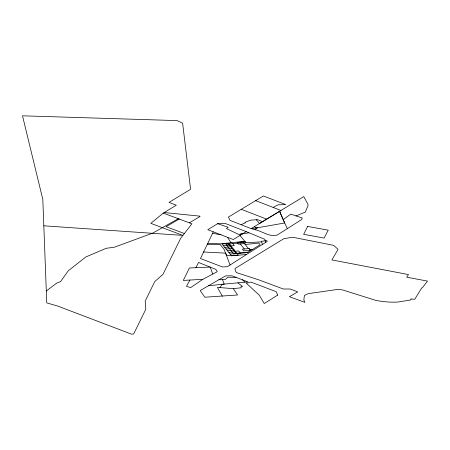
<?xml version="1.0" encoding="UTF-8"?>
<svg xmlns="http://www.w3.org/2000/svg" width="450" height="450" viewBox="0 0 450 450"><rect width="100%" height="100%" fill="white"/><g stroke="black" fill="none" stroke-linecap="round" stroke-linejoin="round"><path stroke-width="0.67" d="M207.332 244.35L220.185 244.581L223.999 249.159L226.62 255.566L231.699 255.757L246.465 254.531L265.567 242.454L264.819 239.299L246.172 231.615L233.314 239.541L213.294 231.817L200.481 258.553L222.497 266.974L227.464 266.664L246.274 254.655L245.25 254.632M195.907 267.711L198.523 262.474L215.809 269.364L217.294 271.676L202.821 279.309L190.721 287.572L186.469 286.391L189.911 280.046M219.966 287.572L222.075 284.316L247.922 281.903L232.071 275.816L225.602 275.884L200.205 290.52L204.789 297.219L237.566 294.986L233.331 288.664L217.395 287.364L222.345 296.224M163.288 213.103L191.914 223.791L180.686 238.264L163.007 274.269L154.716 281.627L145.198 301.118L145.778 309.324L133.672 333.956L131.631 334.187L57.707 306.073L46.755 302.889L42.818 199.44L22.5 115.813L177.069 120.594L182.627 123.216L190.586 189.287L169.02 202.371L176.299 205.206L163.288 213.103L150.806 223.352L182.908 235.406L43.824 225.81M46.305 291.004L56.902 282.971L60.514 281.683L68.288 270.765L85.854 256.95L106.222 248.31L114.536 247.157L152.623 233.151L178.312 218.711L179.162 219.032L166.078 226.682L184.348 233.539M295.942 215.961L305.213 212.158L308.014 205.729L307.986 204.379L303.784 196.588L251.123 228.594L255.009 229.708L257.58 227.762L251.123 228.594L230.085 220.41L228.392 217.08L263.424 195.969L285.75 204.587L277.886 204.851L273.189 207.456M287.325 228.667L301.511 219.606L302.299 218.031L290.767 214.104L283.213 219.667L287.325 228.667L277.245 235.041C269.106 237.234 262.569 231.255 255.009 229.708M265.567 242.454L267.238 241.391L266.906 240.615L261.467 241.307L262.429 244.44M246.172 231.615L225.045 223.386L217.929 223.509L207.793 229.719L213.294 231.817M255.639 200.621L280.986 210.487L259.532 223.515L256.269 219.729M189.349 222.834L200.036 216.489L199.896 216.141L164.216 212.541M241.048 224.679L245.604 222.75L244.851 222.373L250.554 220.179L257.434 219.634L262.592 221.653M248.957 232.802L238.657 234.422L226.434 228.611L228.234 227.284L217.614 223.701M242.685 233.764L240.058 234.191L240.829 234.906M233.331 288.664L241.217 287.764L240.986 286.791L242.528 286.549L237.859 282.791M208.395 285.784L224.235 284.085L222.531 279.675M223.419 245.717L230.214 245.008M230.113 246.032L234.332 245.593L232.768 243.653M245.149 244.485L258.795 243.067L260.094 244.676L247.657 252.54L233.747 253.986L225.979 244.356L243.568 242.528L248.428 248.552M224.769 247.388L231.564 246.684M226.119 249.064L232.914 248.355M227.469 250.734L234.264 250.026M234.557 251.364L238.652 250.942L240.244 252.917M252.461 249.502L249.525 249.806L250.352 250.836M228.814 252.405L235.609 251.696M248.406 252.067L236.199 253.339L228.504 244.097M230.164 254.076L236.959 253.367M202.821 279.309L183.296 280.423L189.399 268.003L210.212 267.058L212.687 273.971M239.957 235.446L245.919 242.696L261.669 241.858M218.931 279.726L224.944 279.641L227.936 277.222L236.047 277.346M207.833 243.371L220.657 243.821L244.789 241.312L245.919 242.696M203.4 251.983L225.636 253.153L230.04 265.016M212.569 233.314L221.051 234.81M241.2 209.284L266.704 219.15M242.443 279.804L244.935 282.122M240.306 243.962L244.35 248.974M227.413 237.268L231.114 242.73M254.599 226.496L255.656 228.099L284.642 222.981L279.602 211.331L283.213 219.667M411.227 299.048L410.642 299.239L410.468 300.021L397.935 302.034A40.146 18.354 5.7 0 1 375.559 300.296L342.405 289.873L337.258 289.474L308.211 293.664L304.408 295.447L303.857 299.936L304.881 302.366L289.406 296.696L297.731 291.876L290.272 289.029L283.331 289.001L258.615 279.799L236.379 272.576L235.446 271.136L234.973 268.549L283.911 238.652L292.748 237.246L333.641 245.351L338.079 249.351L331.897 259.92L408.488 274.573L406.721 277.2L427.5 281.098L422.274 287.899L421.824 287.809L414.759 299.25L411.227 299.048M307.62 226.434L303.649 234.326L324.152 238.072L328.213 230.164L307.62 226.434M277.701 295.099L264.251 303.525L259.267 295.161L246.313 283.196L250.836 282.066L276.199 291.679L277.701 295.099M228.87 243.338L222.069 244.046L231.514 255.746L238.309 255.043L228.87 243.338M243.816 241.785L237.021 242.488L238.371 244.164L245.166 243.456L243.816 241.785M249.216 248.468L242.415 249.176L243.765 250.847L250.56 250.144L249.216 248.468"/></g></svg>
